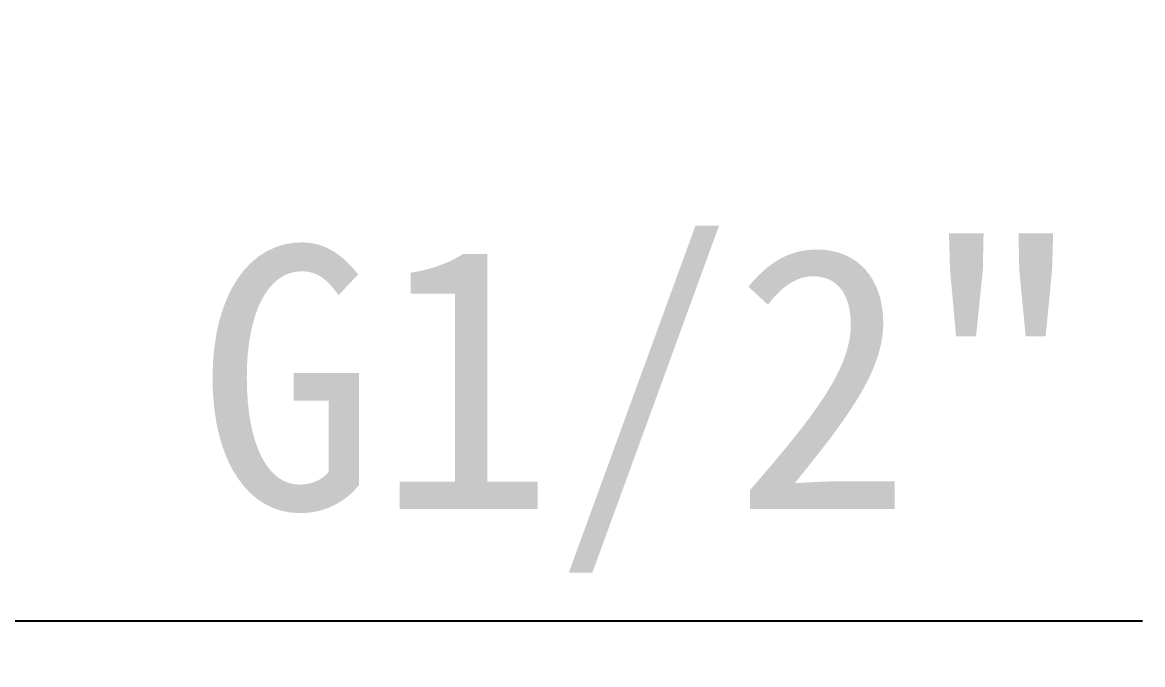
# Model space of a CAD drawing. Header units: millimetres. Extents: x 4053 to 4499, y 27851 to 28303.
# Drawn here: x 4231.06 to 4267.36, y 28038.68 to 28059.5 of the extents above; entities that cross this region are included whole.
import ezdxf

# ---------------------------------------------------------------- set-up
doc = ezdxf.new("R2010")
doc.units = ezdxf.units.MM
doc.styles.get("Standard").update_dxf_attribs({"font": ''})
doc.styles.get('Standard').set_extended_font_data('SimSun')
doc.dimstyles.new('副本 ISO-25-2bei', dxfattribs={"dimscale": 1.7, "dimtxt": 5, "dimasz": 5, "dimexe": 0.5, "dimexo": 0.625, "dimgap": 1, "dimtad": 1, "dimlfac": 0.0393, "dimdsep": 46, "dimtxsty": 'Standard', "dimcen": 2.5, "dimclrd": 1, "dimclre": 1, "dimclrt": 3, "dimadec": 0, "dimazin": 0, "dimtfac": 1, "dimtmove": 0, "dimatfit": 3, "dimfxl": 0, "dimarcsym": 0})

# ---------------------------------------------------------------- blocks, each defined once
blk = doc.blocks.new('*D9')
at = {"color": 1, "lineweight": -2, "transparency": 16777216}
for p, q in [((4197.698, 28058.436), (4197.698, 28039.246)), ((4218.056, 28057.901), (4218.056, 28039.246)), ((4189.198, 28040.096), (4180.698, 28040.096)), ((4197.698, 28040.096), (4218.056, 28040.096)), ((4226.556, 28040.096), (4267.356, 28040.096))]:
    blk.add_line(p, q, dxfattribs=at)
at = {"color": 1, "transparency": 16777216}
for points in [[(4189.198, 28041.513), (4189.198, 28038.68), (4197.698, 28040.096)], [(4226.556, 28041.513), (4226.556, 28038.68), (4218.056, 28040.096)]]:
    blk.add_solid(points, dxfattribs=at)
at = {"layer": 'Defpoints', "color": 0, "transparency": 16777216}
for p in [(4197.698, 28059.498), (4218.056, 28058.963), (4218.056, 28040.096)]:
    blk.add_point(p, dxfattribs=at)
at = {"color": 3, "transparency": 16777216, "insert": (4251.206, 28046.943), "char_height": 8.5, "attachment_point": 5, "bg_fill": 3, "box_fill_scale": 1.1, "bg_fill_color": 256, "bg_fill_true_color": 13158600, "bg_fill_transparency": 0}
blk.add_mtext('G1/2"', dxfattribs=at)

msp = doc.modelspace()

# ---------------------------------------------------------------- dimensions: what is measured, and where the dimension line sits
dim = msp.add_linear_dim(base=(4218.056, 28040.096), p1=(4197.698, 28059.498), p2=(4218.056, 28058.963), text='G1/2"', dimstyle='副本 ISO-25-2bei', override={"dimdec": 1, "dimlfac": 1, "dimtfill": 1})
dim.commit()
dim.dimension.update_dxf_attribs({"geometry": '*D9', "text_midpoint": (4251.206, 28046.943)})

doc.saveas('drawing.dxf')
